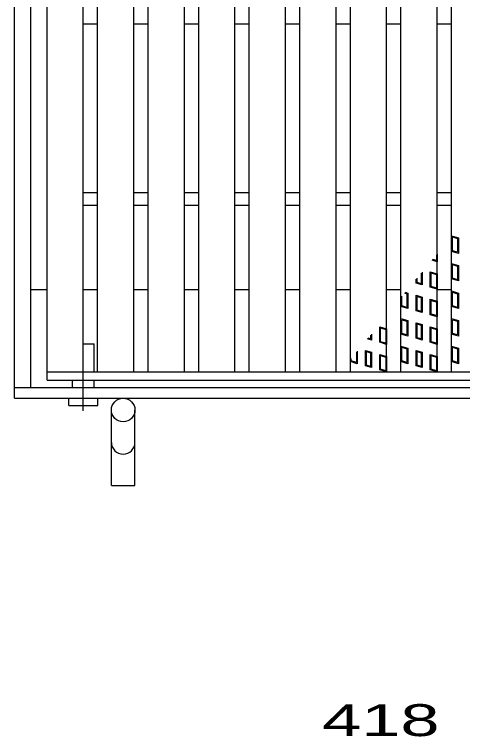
# Model space of a CAD drawing. Units: millimetres, scale not verified. Extents: x -1456 to 1389, y -1026 to 839.
# Drawn here: x -889 to -641.7, y -373.7 to 24.4 of the extents above; entities that cross this region are included whole.
import ezdxf
from ezdxf.enums import TextEntityAlignment as Align

# ---------------------------------------------------------------- set-up
doc = ezdxf.new("R2010")
doc.units = ezdxf.units.MM
doc.header["$LTSCALE"] = 8
doc.linetypes.add('LONG_DASHED_DOTTED', pattern=[15.25, 12, -1.5, 0.25, -1.5])
for name, color, linetype, lineweight in [('16', 3, 'Continuous', 25), ('19', 6, 'Continuous', 25), ('22', 2, 'Continuous', 25)]:
    doc.layers.add(name, color=color, linetype=linetype, lineweight=lineweight)
doc.styles.add('ベクトル', font='')
doc.styles.get('ベクトル').set_extended_font_data('ベクトル')

msp = doc.modelspace()

# ---------------------------------------------------------------- linework, layer by layer
at = {"layer": '16'}
for p, q in [((-871, -172.7), (-871, 418.3)), ((-851, -172.7), (-851, 418.3)), ((-843.1, -172.7), (-843.1, 418.3)), ((-823.1, -172.7), (-823.1, 418.3)), ((-815.2, -172.7), (-815.2, 418.3)), ((-795.2, -172.7), (-795.2, 418.3)), ((-787.3, -172.7), (-787.3, 418.3)), ((-767.3, -172.7), (-767.3, 418.3)), ((-759.4, -172.7), (-759.4, 418.3)), ((-739.4, -172.7), (-739.4, 418.3)), ((-731.5, -172.7), (-731.5, 418.3)), ((-711.5, -172.7), (-711.5, 418.3)), ((-703.6, -172.7), (-703.6, 418.3)), ((-683.6, -172.7), (-683.6, 418.3)), ((-675.7, -172.7), (-675.7, 418.3)), ((-655.7, -172.7), (-655.7, 418.3)), ((-647.8, -172.7), (-647.8, 418.3)), ((-851, 19.3), (-843.1, 19.3)), ((-823.1, 19.3), (-815.2, 19.3)), ((-795.2, 19.3), (-787.3, 19.3)), ((-767.3, 19.3), (-759.4, 19.3)), ((-739.4, 19.3), (-731.5, 19.3)), ((-711.5, 19.3), (-703.6, 19.3)), ((-683.6, 19.3), (-675.7, 19.3)), ((-655.7, 19.3), (-647.8, 19.3)), ((-851, -73.7), (-843.1, -73.7)), ((-823.1, -73.7), (-815.2, -73.7)), ((-795.2, -73.7), (-787.3, -73.7)), ((-767.3, -73.7), (-759.4, -73.7)), ((-739.4, -73.7), (-731.5, -73.7)), ((-711.5, -73.7), (-703.6, -73.7)), ((-683.6, -73.7), (-675.7, -73.7)), ((-655.7, -73.7), (-647.8, -73.7)), ((-851, -80.7), (-843.1, -80.7)), ((-823.1, -80.7), (-815.2, -80.7)), ((-795.2, -80.7), (-787.3, -80.7)), ((-767.3, -80.7), (-759.4, -80.7)), ((-739.4, -80.7), (-731.5, -80.7)), ((-711.5, -80.7), (-703.6, -80.7)), ((-683.6, -80.7), (-675.7, -80.7)), ((-655.7, -80.7), (-647.8, -80.7)), ((-647.8, -106.2), (-647.8, -97.65)), ((-647.8, -97.65), (-644, -98.79)), ((-647.325, -105.847), (-647.325, -98.288)), ((-647.325, -98.288), (-644.475, -99.143)), ((-644.475, -99.143), (-644.475, -106.702)), ((-644, -98.79), (-644, -107.34)), ((-644, -107.34), (-647.8, -106.2)), ((-644.475, -106.702), (-647.325, -105.847)), ((-655.7, -111.9), (-658.448, -111.075)), ((-656.175, -111.262), (-658.114, -110.68)), ((-656.175, -108.387), (-656.175, -111.262)), ((-655.7, -107.826), (-655.7, -111.9)), ((-647.8, -121.4), (-647.8, -112.85)), ((-647.8, -112.85), (-644, -113.99)), ((-647.325, -121.047), (-647.325, -113.488)), ((-647.325, -113.488), (-644.475, -114.343)), ((-644.475, -114.343), (-644.475, -121.902)), ((-644, -113.99), (-644, -122.54)), ((-664.56, -118.302), (-664.56, -124.096)), ((-664.085, -117.74), (-664.085, -124.734)), ((-659.5, -125.96), (-659.5, -117.41)), ((-659.5, -117.41), (-655.7, -118.55)), ((-659.025, -125.607), (-659.025, -118.048)), ((-659.025, -118.048), (-656.175, -118.903)), ((-656.175, -118.903), (-656.175, -126.462)), ((-655.7, -118.55), (-655.7, -127.1)), ((-667.315, -123.765), (-667.315, -121.56)), ((-666.84, -123.412), (-666.84, -120.998)), ((-664.56, -124.096), (-666.84, -123.412)), ((-644, -122.54), (-647.8, -121.4)), ((-644.475, -121.902), (-647.325, -121.047)), ((-664.085, -124.734), (-667.315, -123.765)), ((-655.7, -127.1), (-659.5, -125.96)), ((-656.175, -126.462), (-659.025, -125.607)), ((-675.225, -136.247), (-675.225, -130.913)), ((-673.725, -129.138), (-672.375, -129.543)), ((-673.39, -128.743), (-671.9, -129.19)), ((-672.375, -129.543), (-672.375, -137.102)), ((-671.9, -129.19), (-671.9, -137.74)), ((-667.315, -138.965), (-667.315, -130.415)), ((-667.315, -130.415), (-664.085, -131.384)), ((-666.84, -138.612), (-666.84, -131.054)), ((-666.84, -131.054), (-664.56, -131.738)), ((-664.085, -131.384), (-664.085, -139.934)), ((-647.8, -136.6), (-647.8, -128.05)), ((-647.8, -128.05), (-644, -129.19)), ((-647.325, -136.247), (-647.325, -128.688)), ((-647.325, -128.688), (-644.475, -129.543)), ((-644.475, -129.543), (-644.475, -137.102)), ((-644, -129.19), (-644, -137.74)), ((-675.7, -136.6), (-675.7, -131.474)), ((-664.56, -131.738), (-664.56, -139.296)), ((-659.5, -141.16), (-659.5, -132.61)), ((-659.5, -132.61), (-655.7, -133.75)), ((-659.025, -140.807), (-659.025, -133.248)), ((-659.025, -133.248), (-656.175, -134.103)), ((-656.175, -134.103), (-656.175, -141.662)), ((-655.7, -133.75), (-655.7, -142.3)), ((-671.9, -137.74), (-675.7, -136.6)), ((-672.375, -137.102), (-675.225, -136.247)), ((-664.085, -139.934), (-667.315, -138.965)), ((-664.56, -139.296), (-666.84, -138.612)), ((-644, -137.74), (-647.8, -136.6)), ((-644.475, -137.102), (-647.325, -136.247)), ((-675.7, -151.8), (-675.7, -143.25)), ((-675.7, -143.25), (-671.9, -144.39)), ((-655.7, -142.3), (-659.5, -141.16)), ((-656.175, -141.662), (-659.025, -140.807)), ((-647.8, -151.8), (-647.8, -143.25)), ((-647.8, -143.25), (-644, -144.39)), ((-675.225, -151.447), (-675.225, -143.888)), ((-675.225, -143.888), (-672.375, -144.743)), ((-672.375, -144.743), (-672.375, -152.302)), ((-671.9, -144.39), (-671.9, -152.94)), ((-667.315, -154.165), (-667.315, -145.615)), ((-667.315, -145.615), (-664.085, -146.584)), ((-666.84, -153.812), (-666.84, -146.254)), ((-666.84, -146.254), (-664.56, -146.938)), ((-664.56, -146.938), (-664.56, -154.496)), ((-664.085, -146.584), (-664.085, -155.134)), ((-647.325, -151.447), (-647.325, -143.888)), ((-647.325, -143.888), (-644.475, -144.743)), ((-644.475, -144.743), (-644.475, -152.302)), ((-644, -144.39), (-644, -152.94)), ((-687.4, -156.36), (-687.4, -147.81)), ((-687.4, -147.81), (-683.6, -148.95)), ((-686.925, -156.007), (-686.925, -148.448)), ((-686.925, -148.448), (-684.075, -149.303)), ((-684.075, -149.303), (-684.075, -156.862)), ((-683.6, -148.95), (-683.6, -157.5)), ((-659.5, -156.36), (-659.5, -147.81)), ((-659.5, -147.81), (-655.7, -148.95)), ((-659.025, -156.007), (-659.025, -148.448)), ((-659.025, -148.448), (-656.175, -149.303)), ((-656.175, -149.303), (-656.175, -156.862)), ((-655.7, -148.95), (-655.7, -157.5)), ((-691.985, -155.134), (-694.158, -154.482)), ((-692.46, -154.496), (-693.824, -154.087)), ((-692.46, -152.474), (-692.46, -154.496)), ((-691.985, -151.913), (-691.985, -155.134)), ((-671.9, -152.94), (-675.7, -151.8)), ((-672.375, -152.302), (-675.225, -151.447)), ((-664.085, -155.134), (-667.315, -154.165)), ((-664.56, -154.496), (-666.84, -153.812)), ((-644, -152.94), (-647.8, -151.8)), ((-644.475, -152.302), (-647.325, -151.447)), ((-683.6, -157.5), (-687.4, -156.36)), ((-684.075, -156.862), (-686.925, -156.007)), ((-675.7, -167), (-675.7, -158.45)), ((-675.7, -158.45), (-671.9, -159.59)), ((-675.225, -166.647), (-675.225, -159.088)), ((-675.225, -159.088), (-672.375, -159.943)), ((-655.7, -157.5), (-659.5, -156.36)), ((-656.175, -156.862), (-659.025, -156.007)), ((-647.8, -167), (-647.8, -158.45)), ((-647.8, -158.45), (-644, -159.59)), ((-647.325, -166.647), (-647.325, -159.088)), ((-647.325, -159.088), (-644.475, -159.943)), ((-700.275, -161.842), (-700.275, -167.502)), ((-699.8, -161.261), (-699.8, -168.14)), ((-695.215, -169.365), (-695.215, -160.815)), ((-695.215, -160.815), (-691.985, -161.784)), ((-694.74, -169.012), (-694.74, -161.454)), ((-694.74, -161.454), (-692.46, -162.138)), ((-692.46, -162.138), (-692.46, -169.696)), ((-691.985, -161.784), (-691.985, -170.334)), ((-687.4, -171.56), (-687.4, -163.01)), ((-687.4, -163.01), (-683.6, -164.15)), ((-672.375, -159.943), (-672.375, -167.502)), ((-671.9, -159.59), (-671.9, -168.14)), ((-667.315, -169.365), (-667.315, -160.815)), ((-667.315, -160.815), (-664.085, -161.784)), ((-666.84, -169.012), (-666.84, -161.454)), ((-666.84, -161.454), (-664.56, -162.138)), ((-664.56, -162.138), (-664.56, -169.696)), ((-664.085, -161.784), (-664.085, -170.334)), ((-659.5, -171.56), (-659.5, -163.01)), ((-659.5, -163.01), (-655.7, -164.15)), ((-644.475, -159.943), (-644.475, -167.502)), ((-644, -159.59), (-644, -168.14)), ((-703.6, -167), (-703.6, -165.905)), ((-699.8, -168.14), (-703.6, -167)), ((-703.125, -166.647), (-703.125, -165.325)), ((-700.275, -167.502), (-703.125, -166.647)), ((-686.925, -171.207), (-686.925, -163.648)), ((-686.925, -163.648), (-684.075, -164.503)), ((-684.075, -164.503), (-684.075, -172.062)), ((-683.6, -164.15), (-683.6, -172.7)), ((-671.9, -168.14), (-675.7, -167)), ((-672.375, -167.502), (-675.225, -166.647)), ((-659.025, -171.207), (-659.025, -163.648)), ((-659.025, -163.648), (-656.175, -164.503)), ((-656.175, -164.503), (-656.175, -172.062)), ((-655.7, -164.15), (-655.7, -172.7)), ((-644, -168.14), (-647.8, -167)), ((-644.475, -167.502), (-647.325, -166.647)), ((-691.985, -170.334), (-695.215, -169.365)), ((-692.46, -169.696), (-694.74, -169.012)), ((-684.075, -172.062), (-686.925, -171.207)), ((-664.085, -170.334), (-667.315, -169.365)), ((-664.56, -169.696), (-666.84, -169.012)), ((-656.175, -172.062), (-659.025, -171.207)), ((-871, -172.7), (-489, -172.7)), ((-871, -177.2), (-871, -172.7)), ((-871, -172.7), (-851, -172.7)), ((-843.1, -172.7), (-823.1, -172.7)), ((-815.2, -172.7), (-795.2, -172.7)), ((-787.3, -172.7), (-767.3, -172.7)), ((-759.4, -172.7), (-739.4, -172.7)), ((-731.5, -172.7), (-711.5, -172.7)), ((-703.6, -172.7), (-683.6, -172.7)), ((-683.6, -172.7), (-687.4, -171.56)), ((-675.7, -172.7), (-655.7, -172.7)), ((-655.7, -172.7), (-659.5, -171.56)), ((-647.8, -172.7), (-627.8, -172.7)), ((-871, -177.2), (-489, -177.2))]:
    msp.add_line(p, q, dxfattribs=at)
at = {"layer": '19'}
for p, q in [((-889, -187.2), (-889, 432.8)), ((-880, -181.2), (-880, 426.8)), ((-880, -127.2), (-871, -127.2)), ((-851, -127.2), (-843.1, -127.2)), ((-823.1, -127.2), (-815.2, -127.2)), ((-795.2, -127.2), (-787.3, -127.2)), ((-767.3, -127.2), (-759.4, -127.2)), ((-739.4, -127.2), (-731.5, -127.2)), ((-711.5, -127.2), (-703.6, -127.2)), ((-683.6, -127.2), (-675.7, -127.2)), ((-655.7, -127.2), (-647.8, -127.2)), ((-851, -157.2), (-845, -157.2)), ((-845, -172.7), (-845, -157.2)), ((-857, -181.2), (-857, -177.2)), ((-845, -181.2), (-845, -177.2)), ((-889, -181.2), (-471, -181.2)), ((-889, -187.2), (-471, -187.2)), ((-859, -191.2), (-859, -187.2)), ((-843, -191.2), (-843, -187.2)), ((-859, -191.2), (-843, -191.2)), ((-835.5, -235.32), (-835.5, -193.7)), ((-822.5, -235.32), (-822.5, -193.7)), ((-835.5, -235.32), (-822.5, -235.32))]:
    msp.add_line(p, q, dxfattribs=at)
at = {"layer": '19', "linetype": 'LONG_DASHED_DOTTED'}
msp.add_line((-851, -194.2), (-851, -154.2), dxfattribs=at)
at = {"layer": '19'}
msp.add_circle((-829, -193.7), 6.5, dxfattribs=at)
msp.add_arc((-829, -211.54), 6.5, 180, 0, dxfattribs=at)

# ---------------------------------------------------------------- texts
at = {"layer": '22', "style": 'ベクトル', "width": 1.65}
msp.add_text(' 418 ', height=17.6, dxfattribs=at).set_placement((-730, -364.7), align=Align.MIDDLE_LEFT)

doc.saveas('drawing.dxf')
